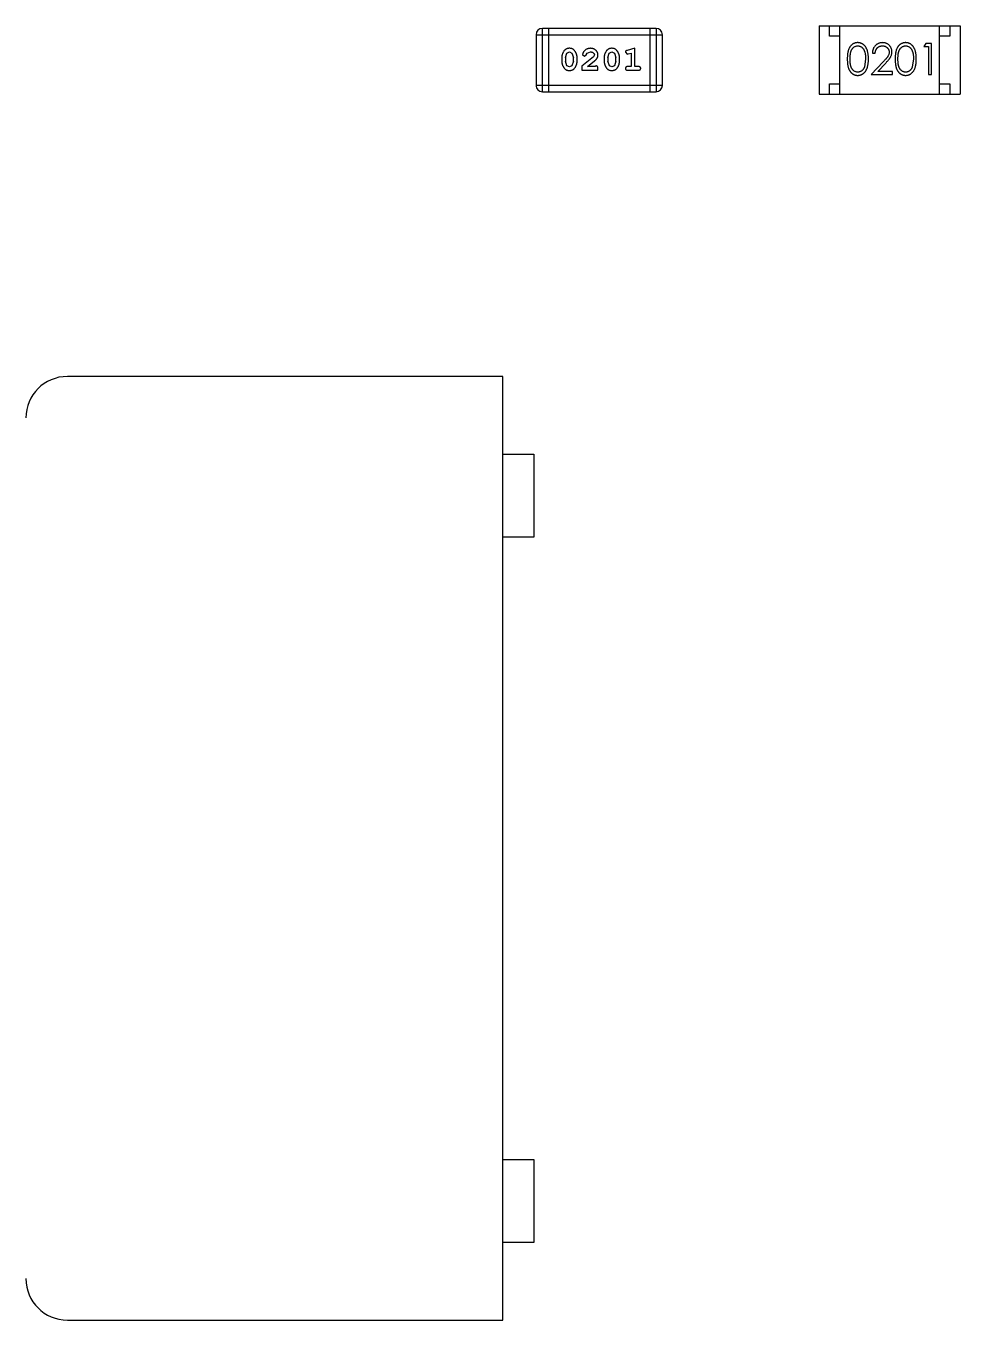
# Model space of a CAD drawing. Header units: inches. Extents: x 246 to 500, y -220 to -17.
# Drawn here: x 432.04 to 436.55, y -146.63 to -140.39 of the extents above; entities that cross this region are included whole.
import ezdxf

# ---------------------------------------------------------------- set-up
doc = ezdxf.new("R2010")
doc.units = ezdxf.units.IN
doc.header["$LTSCALE"] = 1.21
doc.header["$MEASUREMENT"] = 0
doc.layers.get('0').update_dxf_attribs({"linetype": 'CONTINUOUS'})

msp = doc.modelspace()

# ---------------------------------------------------------------- linework, layer by layer
at = {"color": 7, "linetype": 'Continuous'}
for p, q in [((434.5309, -140.7109), (434.5309, -140.4061)), ((435.0795, -140.4061), (434.5309, -140.4061)), ((434.5613, -140.7109), (434.5613, -140.4061)), ((435.049, -140.4061), (435.049, -140.7109)), ((435.0795, -140.4061), (435.0795, -140.7109)), ((435.865, -140.3937), (435.865, -140.7237)), ((435.865, -140.3937), (436.545, -140.3937)), ((435.915, -140.4437), (435.915, -140.3937)), ((435.965, -140.7237), (435.965, -140.3937)), ((436.445, -140.7237), (436.445, -140.3937)), ((436.495, -140.3937), (436.495, -140.4437)), ((436.545, -140.3937), (436.545, -140.7237)), ((434.5004, -140.4366), (434.5004, -140.6804)), ((434.5004, -140.4366), (435.11, -140.4366)), ((435.11, -140.6804), (435.11, -140.4366)), ((435.965, -140.4437), (435.915, -140.4437)), ((436.495, -140.4437), (436.445, -140.4437)), ((434.6416, -140.5468), (434.6488, -140.525)), ((434.6488, -140.525), (434.6612, -140.5192)), ((434.6612, -140.5192), (434.6733, -140.5245)), ((434.6733, -140.5245), (434.6809, -140.5468)), ((434.7249, -140.5312), (434.7338, -140.5396)), ((434.7338, -140.5396), (434.7422, -140.5331)), ((434.7422, -140.5331), (434.7472, -140.5246)), ((434.7472, -140.5246), (434.7621, -140.5192)), ((434.7816, -140.5337), (434.7768, -140.5434)), ((434.8461, -140.5468), (434.8533, -140.525)), ((434.8533, -140.525), (434.8657, -140.5192)), ((434.8657, -140.5192), (434.8778, -140.5245)), ((434.8778, -140.5245), (434.8854, -140.5468)), ((434.931, -140.5209), (434.9389, -140.5302)), ((434.9389, -140.5302), (434.9443, -140.5292)), ((434.9766, -140.5019), (434.9401, -140.5118)), ((434.9443, -140.5292), (434.9593, -140.525)), ((434.9593, -140.525), (434.9593, -140.59)), ((434.9766, -140.59), (434.9766, -140.5019)), ((436.1222, -140.5246), (436.1357, -140.5246)), ((436.3791, -140.4784), (436.3703, -140.4938)), ((436.3703, -140.4938), (436.3934, -140.4938)), ((436.4069, -140.4784), (436.3791, -140.4784)), ((436.3934, -140.4938), (436.3934, -140.6284)), ((436.4069, -140.6284), (436.4069, -140.4784)), ((434.6243, -140.5465), (434.6243, -140.5643)), ((434.6416, -140.5468), (434.6416, -140.564)), ((434.6492, -140.5863), (434.6416, -140.564)), ((434.6614, -140.5916), (434.6492, -140.5863)), ((434.6736, -140.5858), (434.6614, -140.5916)), ((434.6809, -140.564), (434.6736, -140.5858)), ((434.6809, -140.564), (434.6809, -140.5468)), ((434.6982, -140.5643), (434.6982, -140.5465)), ((434.7768, -140.5434), (434.7218, -140.5884)), ((434.7218, -140.5884), (434.7218, -140.6073)), ((434.7485, -140.59), (434.7821, -140.5629)), ((434.7847, -140.59), (434.7485, -140.59)), ((434.7902, -140.5868), (434.7847, -140.59)), ((434.8288, -140.5465), (434.8288, -140.5643)), ((434.8461, -140.5468), (434.8461, -140.564)), ((434.8537, -140.5863), (434.8461, -140.564)), ((434.8659, -140.5916), (434.8537, -140.5863)), ((434.8782, -140.5858), (434.8659, -140.5916)), ((434.8854, -140.564), (434.8782, -140.5858)), ((434.8854, -140.564), (434.8854, -140.5468)), ((434.9027, -140.5643), (434.9027, -140.5465)), ((434.9593, -140.59), (434.942, -140.59)), ((434.994, -140.59), (434.9766, -140.59)), ((436.0895, -140.5534), (436.0839, -140.5911)), ((436.1746, -140.5663), (436.1165, -140.6284)), ((436.1486, -140.613), (436.1861, -140.573)), ((436.3203, -140.5534), (436.3146, -140.5911)), ((434.7218, -140.6073), (434.7989, -140.6073)), ((434.7989, -140.6073), (434.7989, -140.5994)), ((434.942, -140.6073), (434.994, -140.6073)), ((436.1165, -140.6284), (436.2184, -140.6284)), ((436.2184, -140.613), (436.1486, -140.613)), ((436.2184, -140.6284), (436.2184, -140.613)), ((436.3934, -140.6284), (436.4069, -140.6284)), ((435.11, -140.6804), (434.5004, -140.6804)), ((434.5309, -140.7109), (435.0795, -140.7109)), ((435.915, -140.7237), (435.915, -140.6737)), ((435.915, -140.6737), (435.965, -140.6737)), ((436.445, -140.6737), (436.495, -140.6737)), ((436.495, -140.6737), (436.495, -140.7237)), ((435.865, -140.7237), (436.545, -140.7237)), ((434.3404, -142.0842), (432.2404, -142.0842)), ((434.3404, -146.6342), (434.3404, -142.0842)), ((434.3404, -142.4592), (434.4904, -142.4592)), ((434.4904, -142.4592), (434.4904, -142.8592)), ((434.4904, -142.8592), (434.3404, -142.8592)), ((434.3404, -145.8592), (434.4904, -145.8592)), ((434.4904, -145.8592), (434.4904, -146.2592)), ((434.4904, -146.2592), (434.3404, -146.2592)), ((432.2404, -146.6342), (434.3404, -146.6342))]:
    msp.add_line(p, q, dxfattribs=at)
for centre, radius, start, end in [((434.5309, -140.4366), 0.0305, 89.99989, 179.99989), ((435.0795, -140.4366), 0.0305, 359.99989, 89.99989), ((434.5309, -140.6804), 0.0305, 179.99989, 269.99989), ((435.0795, -140.6804), 0.0305, 269.99989, 359.99989), ((432.2404, -142.2842), 0.2, 90.00013, 180.00013), ((432.2404, -146.4342), 0.2, 180.00013, 270.00013)]:
    msp.add_arc(centre, radius, start, end, dxfattribs=at)
for points, knots in [([(434.6611, -140.5019), (434.6596, -140.5019), (434.6568, -140.502), (434.6527, -140.5027), (434.6489, -140.5038), (434.6453, -140.5054), (434.642, -140.5075), (434.639, -140.51), (434.6362, -140.513), (434.6337, -140.5164), (434.6315, -140.5199), (434.6296, -140.5236), (434.6279, -140.5273), (434.6266, -140.5311), (434.6255, -140.5349), (434.6248, -140.5387), (434.6243, -140.5426), (434.6243, -140.5452), (434.6243, -140.5465)], [0, 0, 0, 0, 0.06692, 0.130834, 0.19258, 0.252759, 0.312631, 0.373411, 0.436359, 0.501894, 0.568244, 0.632472, 0.69556, 0.757163, 0.818592, 0.878885, 0.939235, 1, 1, 1, 1]), ([(434.6982, -140.5465), (434.6982, -140.5454), (434.6981, -140.5433), (434.6978, -140.5401), (434.6973, -140.537), (434.6966, -140.5339), (434.6957, -140.5308), (434.6946, -140.5278), (434.6933, -140.5248), (434.6918, -140.522), (434.6902, -140.5192), (434.6886, -140.5167), (434.6869, -140.5143), (434.6853, -140.5122), (434.6835, -140.5104), (434.6818, -140.5087), (434.6801, -140.5073), (434.6777, -140.5057), (434.6746, -140.5041), (434.6704, -140.5028), (434.6658, -140.502), (434.6627, -140.5019), (434.6611, -140.5019)], [0, 0, 0, 0, 0.049855, 0.099516, 0.148482, 0.19758, 0.246804, 0.296268, 0.346517, 0.397047, 0.446826, 0.49336, 0.537801, 0.579207, 0.617974, 0.654833, 0.689171, 0.722088, 0.786392, 0.853518, 0.924186, 1, 1, 1, 1]), ([(434.7622, -140.5019), (434.7605, -140.502), (434.7572, -140.5021), (434.7522, -140.5029), (434.7475, -140.5044), (434.743, -140.5063), (434.7388, -140.5088), (434.7352, -140.5116), (434.732, -140.5149), (434.7295, -140.5185), (434.7276, -140.522), (434.7261, -140.5253), (434.7252, -140.5284), (434.725, -140.5303), (434.7249, -140.5312)], [0, 0, 0, 0, 0.098286, 0.193983, 0.289056, 0.384352, 0.477435, 0.566197, 0.652355, 0.737986, 0.818188, 0.887401, 0.94802, 1, 1, 1, 1]), ([(434.7621, -140.5192), (434.7635, -140.5192), (434.7662, -140.5193), (434.77, -140.5202), (434.7734, -140.5216), (434.7763, -140.5235), (434.7786, -140.5257), (434.7803, -140.5282), (434.7814, -140.5309), (434.7815, -140.5328), (434.7816, -140.5337)], [0, 0, 0, 0, 0.156344, 0.299348, 0.4327, 0.561, 0.682299, 0.791883, 0.89611, 1, 1, 1, 1]), ([(434.7989, -140.5347), (434.7988, -140.5335), (434.7988, -140.5313), (434.7983, -140.5281), (434.7975, -140.525), (434.7964, -140.522), (434.7949, -140.5192), (434.7931, -140.5165), (434.791, -140.5139), (434.7886, -140.5114), (434.786, -140.5092), (434.7831, -140.5072), (434.7801, -140.5056), (434.7769, -140.5042), (434.7734, -140.5032), (434.7699, -140.5024), (434.7661, -140.502), (434.7635, -140.5019), (434.7622, -140.5019)], [0, 0, 0, 0, 0.060981, 0.120256, 0.178148, 0.236115, 0.293993, 0.352864, 0.413358, 0.476056, 0.539296, 0.602396, 0.665116, 0.728325, 0.792919, 0.859317, 0.928302, 1, 1, 1, 1]), ([(434.7821, -140.5629), (434.783, -140.5622), (434.7847, -140.5607), (434.7871, -140.5585), (434.7892, -140.5564), (434.791, -140.5544), (434.7927, -140.5525), (434.794, -140.5507), (434.7951, -140.5491), (434.7962, -140.547), (434.7973, -140.5445), (434.7982, -140.5413), (434.7988, -140.538), (434.7988, -140.5358), (434.7989, -140.5347)], [0, 0, 0, 0, 0.103002, 0.197728, 0.285279, 0.365235, 0.437224, 0.502446, 0.560545, 0.611446, 0.707576, 0.80349, 0.900532, 1, 1, 1, 1]), ([(434.8656, -140.5019), (434.8641, -140.5019), (434.8613, -140.502), (434.8572, -140.5027), (434.8534, -140.5038), (434.8498, -140.5054), (434.8465, -140.5075), (434.8435, -140.51), (434.8407, -140.513), (434.8382, -140.5164), (434.836, -140.5199), (434.8341, -140.5236), (434.8324, -140.5273), (434.8311, -140.5311), (434.83, -140.5349), (434.8293, -140.5387), (434.8289, -140.5426), (434.8288, -140.5452), (434.8288, -140.5465)], [0, 0, 0, 0, 0.06692, 0.130834, 0.19258, 0.252759, 0.312631, 0.373411, 0.436359, 0.501894, 0.568244, 0.632472, 0.69556, 0.757163, 0.818592, 0.878885, 0.939235, 1, 1, 1, 1]), ([(434.9027, -140.5465), (434.9027, -140.5454), (434.9026, -140.5433), (434.9024, -140.5401), (434.9018, -140.537), (434.9012, -140.5339), (434.9002, -140.5308), (434.8991, -140.5278), (434.8978, -140.5248), (434.8963, -140.522), (434.8947, -140.5192), (434.8931, -140.5167), (434.8914, -140.5143), (434.8898, -140.5122), (434.8881, -140.5104), (434.8864, -140.5087), (434.8846, -140.5073), (434.8822, -140.5057), (434.8791, -140.5041), (434.8749, -140.5028), (434.8704, -140.502), (434.8672, -140.5019), (434.8656, -140.5019)], [0, 0, 0, 0, 0.049855, 0.099516, 0.148482, 0.19758, 0.246804, 0.296268, 0.346517, 0.397047, 0.446826, 0.49336, 0.537801, 0.579207, 0.617974, 0.654833, 0.689171, 0.722088, 0.786392, 0.853518, 0.924186, 1, 1, 1, 1]), ([(434.9401, -140.5118), (434.9392, -140.512), (434.9377, -140.5125), (434.9356, -140.5133), (434.9339, -140.5143), (434.9328, -140.5153), (434.932, -140.5165), (434.9314, -140.5178), (434.9311, -140.5193), (434.931, -140.5204), (434.931, -140.5209)], [0, 0, 0, 0, 0.187321, 0.344927, 0.475328, 0.579604, 0.674244, 0.773631, 0.882025, 1, 1, 1, 1]), ([(436.0512, -140.4746), (436.05, -140.4746), (436.0477, -140.4746), (436.0443, -140.4751), (436.0409, -140.4757), (436.0376, -140.4767), (436.0344, -140.4778), (436.0313, -140.4793), (436.0282, -140.481), (436.0253, -140.4829), (436.0225, -140.4852), (436.0198, -140.4876), (436.0173, -140.4903), (436.015, -140.4933), (436.0129, -140.4965), (436.0108, -140.4999), (436.009, -140.5036), (436.0073, -140.5076), (436.0059, -140.5119), (436.0046, -140.5166), (436.0035, -140.5217), (436.0026, -140.5273), (436.0019, -140.5332), (436.0014, -140.5396), (436.0011, -140.5464), (436.0011, -140.5511), (436.0011, -140.5535)], [0, 0, 0, 0, 0.033742, 0.066533, 0.099153, 0.13154, 0.164087, 0.196563, 0.229707, 0.263315, 0.297504, 0.331686, 0.366482, 0.4021, 0.438958, 0.476748, 0.515985, 0.556589, 0.599519, 0.645765, 0.695487, 0.748721, 0.805687, 0.866754, 0.931405, 1, 1, 1, 1]), ([(436.0145, -140.5534), (436.0145, -140.5514), (436.0146, -140.5475), (436.0148, -140.5418), (436.0152, -140.5366), (436.0157, -140.5317), (436.0163, -140.5271), (436.0171, -140.523), (436.018, -140.5192), (436.0191, -140.5158), (436.0204, -140.5127), (436.0217, -140.5098), (436.0232, -140.5071), (436.0248, -140.5046), (436.0266, -140.5023), (436.0285, -140.5001), (436.0305, -140.4982), (436.0334, -140.496), (436.0371, -140.4936), (436.0418, -140.4915), (436.0467, -140.4902), (436.05, -140.4901), (436.0517, -140.49)], [0, 0, 0, 0, 0.073302, 0.142286, 0.206253, 0.266017, 0.321612, 0.372532, 0.419497, 0.462398, 0.502825, 0.541489, 0.579034, 0.615143, 0.650298, 0.684912, 0.718701, 0.752189, 0.817245, 0.879117, 0.939613, 1, 1, 1, 1]), ([(436.103, -140.5535), (436.103, -140.5512), (436.1029, -140.5467), (436.1026, -140.5401), (436.1021, -140.5339), (436.1014, -140.5281), (436.1004, -140.5226), (436.0992, -140.5175), (436.0978, -140.5127), (436.0962, -140.5083), (436.0944, -140.5042), (436.0925, -140.5004), (436.0904, -140.4968), (436.0881, -140.4935), (436.0857, -140.4905), (436.0832, -140.4877), (436.0804, -140.4852), (436.0776, -140.483), (436.0746, -140.481), (436.0715, -140.4793), (436.0683, -140.4778), (436.0651, -140.4766), (436.0617, -140.4757), (436.0583, -140.475), (436.0548, -140.4746), (436.0524, -140.4746), (436.0512, -140.4746)], [0, 0, 0, 0, 0.065278, 0.127205, 0.186168, 0.241675, 0.294115, 0.343609, 0.390387, 0.434463, 0.476646, 0.517002, 0.555936, 0.593716, 0.630057, 0.665601, 0.700745, 0.734917, 0.768681, 0.802087, 0.834849, 0.867433, 0.900138, 0.932806, 0.966212, 1, 1, 1, 1]), ([(436.0517, -140.49), (436.0533, -140.4901), (436.0566, -140.4902), (436.0615, -140.4915), (436.0661, -140.4936), (436.0699, -140.4959), (436.0727, -140.4982), (436.0748, -140.5002), (436.0767, -140.5025), (436.0785, -140.5049), (436.0802, -140.5077), (436.0818, -140.5106), (436.0832, -140.5138), (436.0846, -140.5172), (436.0857, -140.5209), (436.0868, -140.5248), (436.0876, -140.529), (436.0883, -140.5334), (436.0888, -140.538), (436.0893, -140.5429), (436.0895, -140.5481), (436.0895, -140.5516), (436.0895, -140.5534)], [0, 0, 0, 0, 0.059689, 0.119507, 0.181075, 0.246162, 0.279894, 0.314468, 0.350403, 0.387474, 0.426147, 0.466624, 0.508745, 0.553328, 0.600058, 0.649177, 0.700552, 0.754894, 0.811825, 0.871514, 0.934319, 1, 1, 1, 1]), ([(436.1712, -140.4746), (436.1695, -140.4746), (436.1662, -140.4747), (436.1614, -140.4754), (436.1567, -140.4765), (436.1523, -140.478), (436.1481, -140.48), (436.1441, -140.4824), (436.1402, -140.4853), (436.1367, -140.4886), (436.1334, -140.4922), (436.1305, -140.4961), (436.1281, -140.5003), (436.1261, -140.5047), (436.1245, -140.5093), (436.1233, -140.5142), (436.1225, -140.5193), (436.1223, -140.5228), (436.1222, -140.5246)], [0, 0, 0, 0, 0.06445, 0.126725, 0.187421, 0.247417, 0.306749, 0.366595, 0.427749, 0.490235, 0.553031, 0.614805, 0.676505, 0.738096, 0.801021, 0.864897, 0.931209, 1, 1, 1, 1]), ([(436.1357, -140.5246), (436.1358, -140.5232), (436.1361, -140.5206), (436.1368, -140.5169), (436.1378, -140.5133), (436.139, -140.51), (436.1405, -140.5069), (436.1423, -140.504), (436.1442, -140.5014), (436.1465, -140.499), (436.149, -140.4969), (436.1516, -140.495), (436.1544, -140.4935), (436.1573, -140.4922), (436.1604, -140.4912), (436.1636, -140.4905), (436.167, -140.4901), (436.1693, -140.49), (436.1705, -140.49)], [0, 0, 0, 0, 0.073648, 0.143686, 0.210962, 0.275557, 0.338064, 0.399311, 0.4594, 0.51934, 0.579024, 0.637809, 0.695959, 0.754122, 0.813113, 0.873453, 0.935561, 1, 1, 1, 1]), ([(436.1705, -140.49), (436.1716, -140.49), (436.1738, -140.4901), (436.177, -140.4905), (436.1801, -140.4912), (436.1831, -140.4922), (436.1859, -140.4934), (436.1886, -140.495), (436.1912, -140.4968), (436.1936, -140.4989), (436.1958, -140.5012), (436.1977, -140.5036), (436.1994, -140.5061), (436.2007, -140.5088), (436.2017, -140.5115), (436.2025, -140.5144), (436.2029, -140.5173), (436.203, -140.5194), (436.203, -140.5204)], [0, 0, 0, 0, 0.068027, 0.133505, 0.19695, 0.26027, 0.322741, 0.384982, 0.448465, 0.513424, 0.578224, 0.640011, 0.700094, 0.760067, 0.819012, 0.877878, 0.938035, 1, 1, 1, 1]), ([(436.2165, -140.5192), (436.2164, -140.5177), (436.2163, -140.5148), (436.2158, -140.5105), (436.2148, -140.5063), (436.2134, -140.5023), (436.2116, -140.4984), (436.2094, -140.4948), (436.2069, -140.4912), (436.204, -140.4878), (436.2008, -140.4847), (436.1972, -140.482), (436.1935, -140.4797), (436.1895, -140.4778), (436.1852, -140.4764), (436.1807, -140.4753), (436.176, -140.4747), (436.1728, -140.4746), (436.1712, -140.4746)], [0, 0, 0, 0, 0.06271, 0.123347, 0.183401, 0.242828, 0.302097, 0.36242, 0.423725, 0.487032, 0.550491, 0.612709, 0.674265, 0.73617, 0.799211, 0.863483, 0.930525, 1, 1, 1, 1]), ([(436.203, -140.5204), (436.2029, -140.522), (436.2028, -140.5252), (436.2018, -140.53), (436.2001, -140.5347), (436.1981, -140.5385), (436.1961, -140.5416), (436.1942, -140.5443), (436.1918, -140.5472), (436.1892, -140.5505), (436.1861, -140.554), (436.1826, -140.5579), (436.1788, -140.562), (436.1761, -140.5649), (436.1746, -140.5663)], [0, 0, 0, 0, 0.088014, 0.174976, 0.2638, 0.355443, 0.406413, 0.465519, 0.533076, 0.609353, 0.693899, 0.787171, 0.889197, 1, 1, 1, 1]), ([(436.1861, -140.573), (436.1876, -140.5715), (436.1903, -140.5685), (436.1943, -140.5641), (436.1978, -140.56), (436.201, -140.5561), (436.2039, -140.5525), (436.2063, -140.5491), (436.2084, -140.546), (436.2108, -140.5421), (436.2131, -140.5374), (436.215, -140.5315), (436.2163, -140.5254), (436.2164, -140.5213), (436.2165, -140.5192)], [0, 0, 0, 0, 0.09953, 0.192079, 0.277712, 0.357454, 0.429648, 0.495771, 0.555538, 0.608657, 0.707578, 0.804328, 0.901298, 1, 1, 1, 1]), ([(436.282, -140.4746), (436.2808, -140.4746), (436.2785, -140.4746), (436.275, -140.4751), (436.2717, -140.4757), (436.2684, -140.4767), (436.2652, -140.4778), (436.262, -140.4793), (436.259, -140.481), (436.2561, -140.4829), (436.2532, -140.4852), (436.2506, -140.4876), (436.2481, -140.4903), (436.2458, -140.4933), (436.2436, -140.4965), (436.2416, -140.4999), (436.2398, -140.5036), (436.2381, -140.5076), (436.2366, -140.5119), (436.2354, -140.5166), (436.2342, -140.5217), (436.2334, -140.5273), (436.2327, -140.5332), (436.2322, -140.5396), (436.2319, -140.5464), (436.2319, -140.5511), (436.2319, -140.5535)], [0, 0, 0, 0, 0.033742, 0.066533, 0.099153, 0.13154, 0.164087, 0.196563, 0.229707, 0.263315, 0.297504, 0.331686, 0.366482, 0.4021, 0.438958, 0.476748, 0.515985, 0.556589, 0.599519, 0.645765, 0.695487, 0.748721, 0.805687, 0.866754, 0.931405, 1, 1, 1, 1]), ([(436.2453, -140.5534), (436.2453, -140.5514), (436.2453, -140.5475), (436.2456, -140.5418), (436.2459, -140.5366), (436.2465, -140.5317), (436.247, -140.5271), (436.2479, -140.523), (436.2488, -140.5192), (436.2499, -140.5158), (436.2511, -140.5127), (436.2525, -140.5098), (436.254, -140.5071), (436.2556, -140.5046), (436.2574, -140.5023), (436.2592, -140.5001), (436.2613, -140.4982), (436.2641, -140.496), (436.2679, -140.4936), (436.2726, -140.4915), (436.2775, -140.4902), (436.2808, -140.4901), (436.2825, -140.49)], [0, 0, 0, 0, 0.073302, 0.142286, 0.206253, 0.266017, 0.321612, 0.372532, 0.419497, 0.462398, 0.502825, 0.541489, 0.579034, 0.615143, 0.650298, 0.684912, 0.718701, 0.752189, 0.817245, 0.879117, 0.939613, 1, 1, 1, 1]), ([(436.3338, -140.5535), (436.3337, -140.5512), (436.3337, -140.5467), (436.3334, -140.5401), (436.3329, -140.5339), (436.3321, -140.5281), (436.3312, -140.5226), (436.33, -140.5175), (436.3286, -140.5127), (436.327, -140.5083), (436.3252, -140.5042), (436.3233, -140.5004), (436.3211, -140.4968), (436.3189, -140.4935), (436.3165, -140.4905), (436.3139, -140.4877), (436.3112, -140.4852), (436.3083, -140.483), (436.3054, -140.481), (436.3023, -140.4793), (436.2991, -140.4778), (436.2958, -140.4766), (436.2925, -140.4757), (436.2891, -140.475), (436.2856, -140.4746), (436.2832, -140.4746), (436.282, -140.4746)], [0, 0, 0, 0, 0.065278, 0.127205, 0.186168, 0.241675, 0.294115, 0.343609, 0.390387, 0.434463, 0.476646, 0.517002, 0.555936, 0.593716, 0.630057, 0.665601, 0.700745, 0.734917, 0.768681, 0.802087, 0.834849, 0.867433, 0.900138, 0.932806, 0.966212, 1, 1, 1, 1]), ([(436.2825, -140.49), (436.2841, -140.4901), (436.2874, -140.4902), (436.2922, -140.4915), (436.2969, -140.4936), (436.3006, -140.4959), (436.3035, -140.4982), (436.3056, -140.5002), (436.3075, -140.5025), (436.3093, -140.5049), (436.311, -140.5077), (436.3125, -140.5106), (436.314, -140.5138), (436.3153, -140.5172), (436.3165, -140.5209), (436.3176, -140.5248), (436.3184, -140.529), (436.3191, -140.5334), (436.3196, -140.538), (436.3201, -140.5429), (436.3202, -140.5481), (436.3203, -140.5516), (436.3203, -140.5534)], [0, 0, 0, 0, 0.059689, 0.119507, 0.181075, 0.246162, 0.279894, 0.314468, 0.350403, 0.387474, 0.426147, 0.466624, 0.508745, 0.553328, 0.600058, 0.649177, 0.700552, 0.754894, 0.811825, 0.871514, 0.934319, 1, 1, 1, 1]), ([(434.6243, -140.5643), (434.6243, -140.5653), (434.6243, -140.5675), (434.6246, -140.5706), (434.6251, -140.5738), (434.6258, -140.5769), (434.6267, -140.5799), (434.6278, -140.5829), (434.6291, -140.5859), (434.6305, -140.5887), (434.6321, -140.5915), (434.6337, -140.594), (434.6354, -140.5963), (434.637, -140.5984), (434.6387, -140.6003), (434.6404, -140.602), (434.6422, -140.6034), (434.6445, -140.605), (434.6477, -140.6066), (434.6519, -140.6079), (434.6565, -140.6087), (434.6597, -140.6088), (434.6613, -140.6089)], [0, 0, 0, 0, 0.049886, 0.09882, 0.148132, 0.19689, 0.246038, 0.295176, 0.345305, 0.395692, 0.445312, 0.491875, 0.535813, 0.577009, 0.616081, 0.652689, 0.687585, 0.720206, 0.785062, 0.85223, 0.923759, 1, 1, 1, 1]), ([(434.6613, -140.6089), (434.6627, -140.6088), (434.6656, -140.6088), (434.6697, -140.608), (434.6735, -140.6069), (434.6771, -140.6053), (434.6804, -140.6033), (434.6834, -140.6008), (434.6862, -140.5978), (434.6887, -140.5945), (434.6909, -140.5909), (434.6928, -140.5872), (434.6945, -140.5835), (434.6959, -140.5797), (434.6969, -140.5759), (434.6977, -140.5721), (434.6981, -140.5682), (434.6982, -140.5656), (434.6982, -140.5643)], [0, 0, 0, 0, 0.067217, 0.131051, 0.19272, 0.252824, 0.312745, 0.373449, 0.436041, 0.501494, 0.567761, 0.632087, 0.695096, 0.757109, 0.817993, 0.878657, 0.939311, 1, 1, 1, 1]), ([(434.7989, -140.5994), (434.7989, -140.5984), (434.7988, -140.5964), (434.7984, -140.5937), (434.7977, -140.5914), (434.7966, -140.5897), (434.7953, -140.5884), (434.7938, -140.5875), (434.7921, -140.5869), (434.7909, -140.5869), (434.7902, -140.5868)], [0, 0, 0, 0, 0.1844, 0.34094, 0.473574, 0.586824, 0.690029, 0.789175, 0.890445, 1, 1, 1, 1]), ([(434.8288, -140.5643), (434.8288, -140.5653), (434.8288, -140.5675), (434.8291, -140.5706), (434.8296, -140.5738), (434.8303, -140.5769), (434.8312, -140.5799), (434.8323, -140.5829), (434.8336, -140.5859), (434.8351, -140.5887), (434.8366, -140.5915), (434.8383, -140.594), (434.8399, -140.5963), (434.8415, -140.5984), (434.8432, -140.6003), (434.8449, -140.602), (434.8467, -140.6034), (434.849, -140.605), (434.8522, -140.6066), (434.8564, -140.6079), (434.861, -140.6087), (434.8642, -140.6088), (434.8658, -140.6089)], [0, 0, 0, 0, 0.049886, 0.09882, 0.148132, 0.19689, 0.246038, 0.295176, 0.345305, 0.395692, 0.445312, 0.491875, 0.535813, 0.577009, 0.616081, 0.652689, 0.687585, 0.720206, 0.785062, 0.85223, 0.923759, 1, 1, 1, 1]), ([(434.8658, -140.6089), (434.8673, -140.6088), (434.8701, -140.6088), (434.8742, -140.608), (434.878, -140.6069), (434.8816, -140.6053), (434.8849, -140.6033), (434.8879, -140.6008), (434.8908, -140.5978), (434.8932, -140.5945), (434.8954, -140.5909), (434.8974, -140.5872), (434.899, -140.5835), (434.9004, -140.5797), (434.9014, -140.5759), (434.9022, -140.5721), (434.9026, -140.5682), (434.9027, -140.5656), (434.9027, -140.5643)], [0, 0, 0, 0, 0.067217, 0.131051, 0.19272, 0.252824, 0.312745, 0.373449, 0.436041, 0.501494, 0.567761, 0.632087, 0.695096, 0.757109, 0.817993, 0.878657, 0.939311, 1, 1, 1, 1]), ([(434.942, -140.59), (434.9411, -140.59), (434.9395, -140.5901), (434.9371, -140.5905), (434.9352, -140.5913), (434.9336, -140.5923), (434.9325, -140.5937), (434.9316, -140.5952), (434.9311, -140.5968), (434.9311, -140.598), (434.931, -140.5986)], [0, 0, 0, 0, 0.169102, 0.317658, 0.446239, 0.563118, 0.671828, 0.776546, 0.884858, 1, 1, 1, 1]), ([(435.005, -140.5986), (435.0049, -140.598), (435.0049, -140.5968), (435.0044, -140.5952), (435.0035, -140.5937), (435.0024, -140.5923), (435.0008, -140.5913), (434.9989, -140.5905), (434.9965, -140.5901), (434.9948, -140.59), (434.994, -140.59)], [0, 0, 0, 0, 0.11517, 0.223509, 0.328254, 0.438012, 0.553651, 0.682263, 0.830856, 1, 1, 1, 1]), ([(436.0011, -140.5535), (436.0011, -140.5559), (436.0011, -140.5605), (436.0014, -140.5673), (436.0019, -140.5736), (436.0027, -140.5796), (436.0035, -140.5851), (436.0046, -140.5903), (436.0059, -140.595), (436.0074, -140.5993), (436.0091, -140.6033), (436.011, -140.607), (436.013, -140.6105), (436.0152, -140.6137), (436.0175, -140.6167), (436.02, -140.6194), (436.0226, -140.6218), (436.0254, -140.624), (436.0283, -140.626), (436.0313, -140.6276), (436.0344, -140.6291), (436.0376, -140.6302), (436.0409, -140.6312), (436.0443, -140.6318), (436.0477, -140.6322), (436.05, -140.6323), (436.0512, -140.6323)], [0, 0, 0, 0, 0.068113, 0.132564, 0.193427, 0.250218, 0.303569, 0.353576, 0.400235, 0.443586, 0.484619, 0.524292, 0.56238, 0.599049, 0.63494, 0.669782, 0.704009, 0.737842, 0.771098, 0.803896, 0.836415, 0.868639, 0.900715, 0.933378, 0.966213, 1, 1, 1, 1]), ([(436.0517, -140.6169), (436.05, -140.6168), (436.0467, -140.6166), (436.0419, -140.6153), (436.0371, -140.6133), (436.0334, -140.6109), (436.0305, -140.6086), (436.0284, -140.6067), (436.0266, -140.6045), (436.0248, -140.6022), (436.0231, -140.5997), (436.0217, -140.597), (436.0203, -140.5941), (436.0191, -140.591), (436.018, -140.5876), (436.0171, -140.5838), (436.0163, -140.5796), (436.0156, -140.5751), (436.0152, -140.5702), (436.0148, -140.565), (436.0146, -140.5593), (436.0145, -140.5554), (436.0145, -140.5534)], [0, 0, 0, 0, 0.060034, 0.120278, 0.182348, 0.247919, 0.281641, 0.315701, 0.350322, 0.385703, 0.421819, 0.459196, 0.497866, 0.538301, 0.58121, 0.628183, 0.679403, 0.734699, 0.794074, 0.858416, 0.927049, 1, 1, 1, 1]), ([(436.0512, -140.6323), (436.0524, -140.6323), (436.0548, -140.6322), (436.0583, -140.6318), (436.0618, -140.6311), (436.0651, -140.6302), (436.0684, -140.629), (436.0716, -140.6275), (436.0746, -140.6258), (436.0777, -140.6238), (436.0805, -140.6215), (436.0833, -140.619), (436.0859, -140.6162), (436.0883, -140.6132), (436.0905, -140.6099), (436.0926, -140.6063), (436.0945, -140.6025), (436.0963, -140.5985), (436.0979, -140.5941), (436.0992, -140.5893), (436.1004, -140.5842), (436.1014, -140.5788), (436.1021, -140.573), (436.1026, -140.5668), (436.1029, -140.5603), (436.103, -140.5558), (436.103, -140.5535)], [0, 0, 0, 0, 0.033824, 0.067298, 0.10028, 0.133019, 0.165736, 0.198792, 0.232372, 0.266409, 0.301016, 0.336196, 0.371972, 0.408574, 0.446394, 0.485225, 0.525372, 0.567224, 0.611081, 0.65775, 0.70702, 0.759235, 0.814484, 0.873227, 0.934937, 1, 1, 1, 1]), ([(436.0839, -140.5911), (436.0835, -140.5922), (436.0827, -140.5942), (436.0814, -140.5972), (436.0799, -140.5999), (436.0783, -140.6024), (436.0766, -140.6047), (436.0747, -140.6069), (436.0727, -140.6088), (436.0699, -140.611), (436.0662, -140.6134), (436.0615, -140.6154), (436.0567, -140.6167), (436.0533, -140.6168), (436.0517, -140.6169)], [0, 0, 0, 0, 0.075949, 0.148549, 0.218996, 0.286119, 0.351826, 0.416074, 0.478265, 0.540325, 0.660405, 0.774606, 0.887187, 1, 1, 1, 1]), ([(436.2319, -140.5535), (436.2319, -140.5559), (436.2319, -140.5605), (436.2322, -140.5673), (436.2327, -140.5736), (436.2334, -140.5796), (436.2343, -140.5851), (436.2354, -140.5903), (436.2367, -140.595), (436.2382, -140.5993), (436.2399, -140.6033), (436.2418, -140.607), (436.2438, -140.6105), (436.246, -140.6137), (436.2483, -140.6167), (436.2507, -140.6194), (436.2534, -140.6218), (436.2562, -140.624), (436.2591, -140.626), (436.2621, -140.6276), (436.2652, -140.6291), (436.2684, -140.6302), (436.2717, -140.6312), (436.275, -140.6318), (436.2785, -140.6322), (436.2808, -140.6323), (436.282, -140.6323)], [0, 0, 0, 0, 0.068113, 0.132564, 0.193427, 0.250218, 0.303569, 0.353576, 0.400235, 0.443586, 0.484619, 0.524292, 0.56238, 0.599049, 0.63494, 0.669782, 0.704009, 0.737842, 0.771098, 0.803896, 0.836415, 0.868639, 0.900715, 0.933378, 0.966213, 1, 1, 1, 1]), ([(436.2825, -140.6169), (436.2808, -140.6168), (436.2775, -140.6166), (436.2726, -140.6153), (436.2679, -140.6133), (436.2641, -140.6109), (436.2613, -140.6086), (436.2592, -140.6067), (436.2573, -140.6045), (436.2555, -140.6022), (436.2539, -140.5997), (436.2525, -140.597), (436.2511, -140.5941), (436.2498, -140.591), (436.2488, -140.5876), (436.2478, -140.5838), (436.2471, -140.5796), (436.2464, -140.5751), (436.2459, -140.5702), (436.2456, -140.565), (436.2453, -140.5593), (436.2453, -140.5554), (436.2453, -140.5534)], [0, 0, 0, 0, 0.060034, 0.120278, 0.182348, 0.247919, 0.281641, 0.315701, 0.350322, 0.385703, 0.421819, 0.459196, 0.497866, 0.538301, 0.58121, 0.628183, 0.679403, 0.734699, 0.794074, 0.858416, 0.927049, 1, 1, 1, 1]), ([(436.282, -140.6323), (436.2832, -140.6323), (436.2856, -140.6322), (436.2891, -140.6318), (436.2925, -140.6311), (436.2959, -140.6302), (436.2991, -140.629), (436.3023, -140.6275), (436.3054, -140.6258), (436.3084, -140.6238), (436.3113, -140.6215), (436.314, -140.619), (436.3166, -140.6162), (436.3191, -140.6132), (436.3213, -140.6099), (436.3234, -140.6063), (436.3253, -140.6025), (436.3271, -140.5985), (436.3287, -140.5941), (436.33, -140.5893), (436.3312, -140.5842), (436.3322, -140.5788), (436.3329, -140.573), (436.3334, -140.5668), (436.3337, -140.5603), (436.3337, -140.5558), (436.3338, -140.5535)], [0, 0, 0, 0, 0.033824, 0.067298, 0.10028, 0.133019, 0.165736, 0.198792, 0.232372, 0.266409, 0.301016, 0.336196, 0.371972, 0.408574, 0.446394, 0.485225, 0.525372, 0.567224, 0.611081, 0.65775, 0.70702, 0.759235, 0.814484, 0.873227, 0.934937, 1, 1, 1, 1]), ([(436.3146, -140.5911), (436.3142, -140.5922), (436.3135, -140.5942), (436.3122, -140.5972), (436.3107, -140.5999), (436.3091, -140.6024), (436.3073, -140.6047), (436.3055, -140.6069), (436.3035, -140.6088), (436.3007, -140.611), (436.297, -140.6134), (436.2923, -140.6154), (436.2874, -140.6167), (436.2841, -140.6168), (436.2825, -140.6169)], [0, 0, 0, 0, 0.075949, 0.148549, 0.218996, 0.286119, 0.351826, 0.416074, 0.478265, 0.540325, 0.660405, 0.774606, 0.887187, 1, 1, 1, 1]), ([(434.931, -140.5986), (434.9311, -140.5993), (434.9311, -140.6004), (434.9316, -140.6021), (434.9325, -140.6036), (434.9336, -140.605), (434.9352, -140.606), (434.9371, -140.6068), (434.9395, -140.6072), (434.9411, -140.6073), (434.942, -140.6073)], [0, 0, 0, 0, 0.115051, 0.223278, 0.329269, 0.437893, 0.554681, 0.682591, 0.83103, 1, 1, 1, 1]), ([(434.994, -140.6073), (434.9948, -140.6073), (434.9965, -140.6072), (434.9989, -140.6068), (435.0008, -140.6061), (435.0024, -140.605), (435.0035, -140.6036), (435.0044, -140.6021), (435.0049, -140.6004), (435.0049, -140.5993), (435.005, -140.5986)], [0, 0, 0, 0, 0.169012, 0.317488, 0.445429, 0.560977, 0.67065, 0.776666, 0.88492, 1, 1, 1, 1])]:
    msp.add_open_spline(points, degree=3, knots=knots, dxfattribs=at)

doc.saveas('drawing.dxf')
